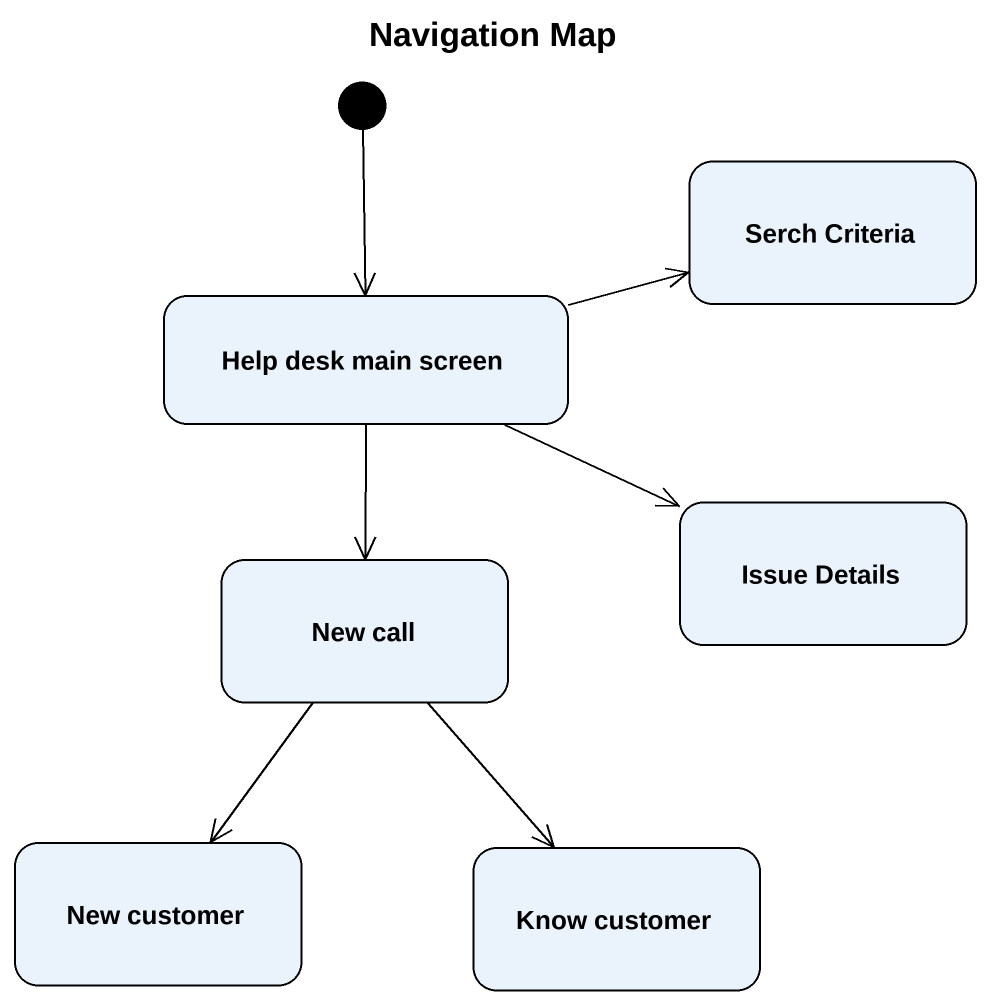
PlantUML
@startuml
title Navigation Map
hide empty description
state "Serch Criteria" as Serch_Criteria
state "Help desk main screen" as Help_desk_main_screen
state "New call" as New_call
state "Issue Details" as Issue_Details
state "New customer" as New_customer
state "Know customer" as Know_customer
[*] --> Help_desk_main_screen
Help_desk_main_screen -right-> Serch_Criteria
Help_desk_main_screen --> New_call
Help_desk_main_screen -right-> Issue_Details
New_call --> New_customer
New_call --> Know_customer
@enduml
